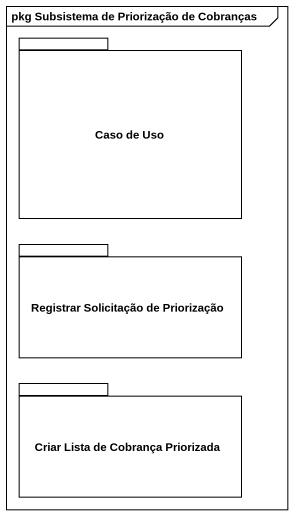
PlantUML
@startuml
mainframe pkg Subsistema de Priorização de Cobranças
package "Caso de Uso" as Caso_de_Uso {
}
package "Registrar Solicitação de Priorização" as Registrar_Solicitação_de {
}
package "Criar Lista de Cobrança Priorizada" as Criar_Lista_de_Cobrança {
}
@enduml
